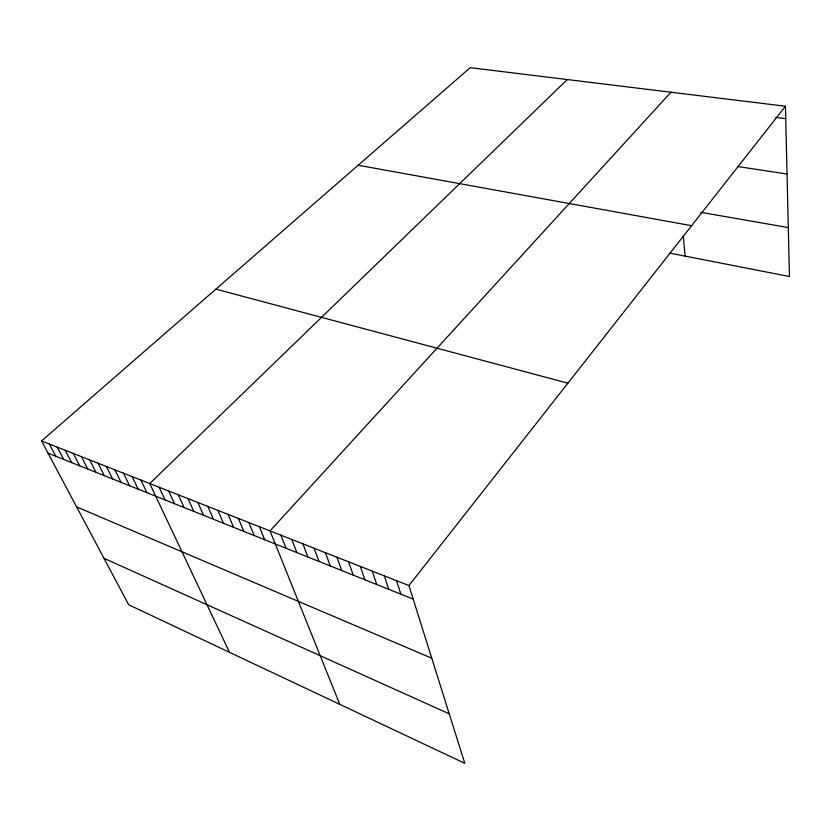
<?xml version="1.0" encoding="UTF-8"?>
<svg xmlns="http://www.w3.org/2000/svg" width="831" height="831" viewBox="0 0 831 831"><rect width="100%" height="100%" fill="white"/><g stroke="black" fill="none" stroke-linecap="round" stroke-linejoin="round"><path stroke-width="1.25" d="M408.935 585.564L785.451 106.233L470.201 67.675L41.55 440.97L128.712 604.771L464.799 763.325L408.935 585.564L41.55 440.97M670.97 92.231L270.044 530.905L339.765 704.335M567.282 79.547L149.746 483.559L229.491 652.314M775.822 117.4L785.742 118.667M737.377 166.48L787.04 174.011M700.668 212.279L788.297 227.58M358.171 165.244L691.61 225.7M669.734 253.102L789.45 276.515L785.451 106.233M215.894 289.136L567.916 383.184M48.032 453.144L413.184 599.089M76.639 506.9L431.767 658.214M104 558.318L449.249 713.839M49.372 444.055L55.822 456.261M57.277 447.161L63.686 459.398M65.265 450.298L71.632 462.576M73.325 453.477L79.662 465.786M81.469 456.686L87.774 469.027M89.696 459.917L95.96 472.299M98.016 463.189L104.239 475.612M106.41 466.503L112.601 478.947M114.896 469.837L121.046 482.323M123.476 473.213L129.574 485.74M132.139 476.62L138.195 489.179M140.896 480.069L146.91 492.658M159.147 487.257L165.068 499.919M168.662 490.996L174.531 503.7M178.281 494.788L184.098 507.523M188.014 498.621L193.768 511.397M197.861 502.495L203.553 515.303M207.812 506.411L213.453 519.261M217.888 510.369L223.466 523.26M228.068 514.379L233.594 527.311M238.383 518.44L243.836 531.404M248.812 522.543L254.203 535.548M259.365 526.698L264.694 539.745M280.857 535.154L286.041 548.273M291.795 539.464L296.906 552.615M302.868 543.817L307.906 557.009M314.076 548.231L319.031 561.465M325.42 552.698L330.302 565.963M336.908 557.217L341.707 570.523M348.542 561.798L353.248 575.135M360.311 566.43L364.944 579.809M372.236 571.126L376.775 584.536M384.317 575.873L388.763 589.324M396.543 580.692L400.895 594.175M683.342 236.17L685.056 256.093"/></g></svg>
